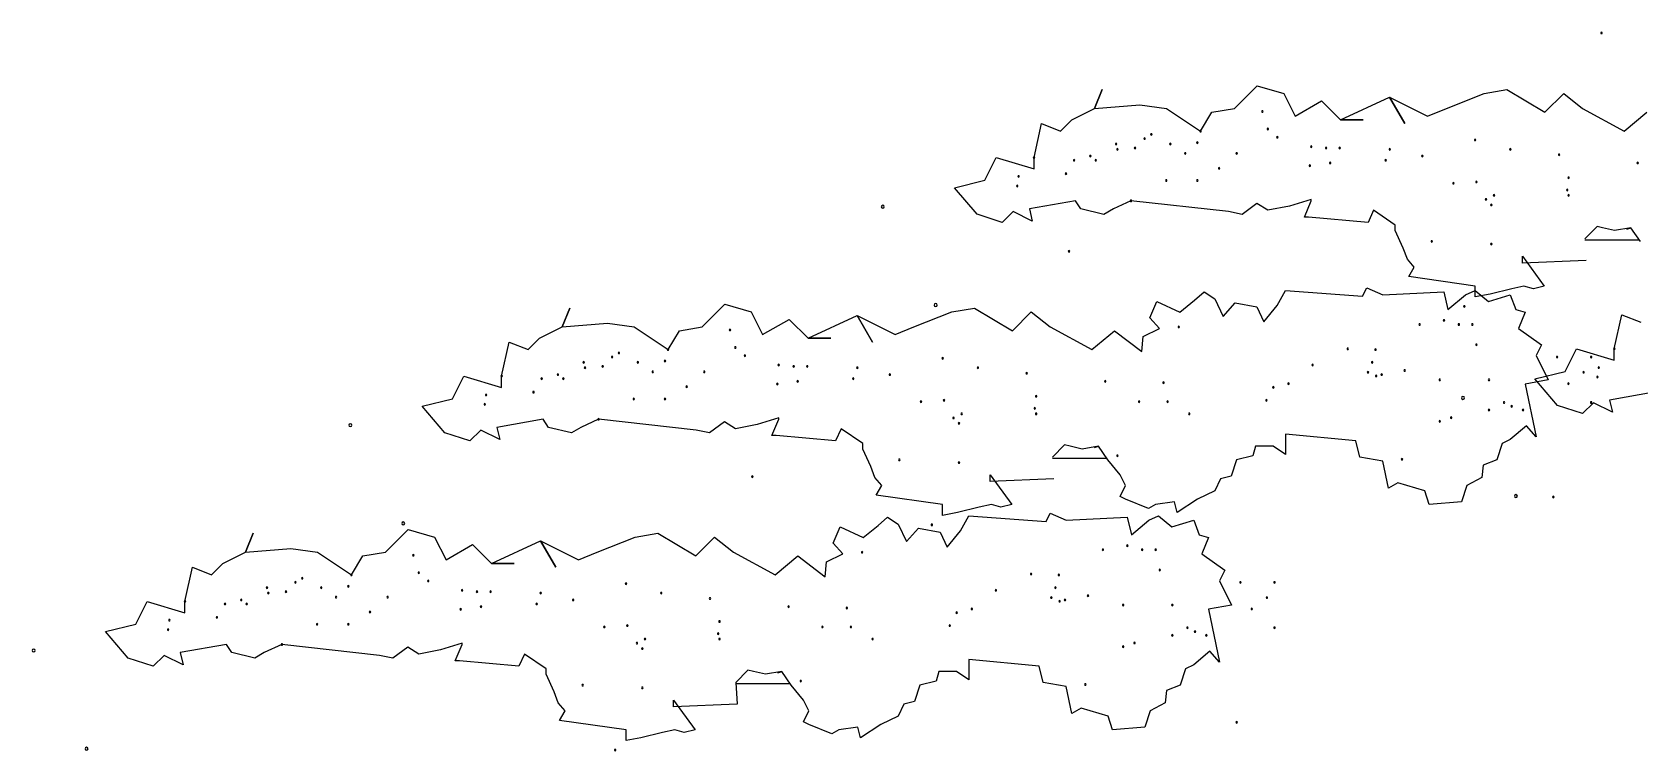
# Model space of a CAD drawing. Header units: millimetres. Extents: x 291.3 to 302.1, y 144 to 146.4.
# Drawn here: x 291.33 to 296.74, y 143.99 to 146.42 of the extents above; entities that cross this region are included whole.
import ezdxf

# ---------------------------------------------------------------- set-up
doc = ezdxf.new("R2010")
doc.units = ezdxf.units.MM

msp = doc.modelspace()

# ---------------------------------------------------------------- linework, layer by layer
for p, q in [((294.908, 146.1594), (294.9334, 146.2231)), ((294.9334, 146.2231), (294.908, 146.1594)), ((295.3795, 146.1594), (295.4559, 146.2358)), ((295.4559, 146.2358), (295.5451, 146.2103)), ((296.2205, 146.2103), (296.297, 146.2231)), ((296.297, 146.2231), (296.4244, 146.1467)), ((294.908, 146.1594), (295.0609, 146.1721)), ((295.0609, 146.1721), (295.1501, 146.1594)), ((295.5451, 146.2103), (295.5833, 146.1339)), ((295.5833, 146.1339), (295.6725, 146.1849)), ((295.6725, 146.1849), (295.7363, 146.1212)), ((295.7363, 146.1212), (295.9019, 146.1976)), ((295.9019, 146.1976), (295.9529, 146.1084)), ((295.9529, 146.1084), (295.9019, 146.1976)), ((295.9019, 146.1976), (296.0294, 146.1339)), ((296.0931, 146.1594), (296.2205, 146.2103)), ((296.4244, 146.1467), (296.4881, 146.2103)), ((296.4881, 146.2103), (296.5518, 146.1594)), ((294.7933, 146.083), (294.8315, 146.1212)), ((294.8315, 146.1212), (294.908, 146.1594)), ((295.1501, 146.1594), (295.2648, 146.083)), ((295.2648, 146.083), (295.303, 146.1467)), ((295.303, 146.1467), (295.3795, 146.1594)), ((295.7363, 146.1212), (295.8127, 146.1212)), ((295.8127, 146.1212), (295.7363, 146.1212)), ((296.0294, 146.1339), (296.0931, 146.1594)), ((296.5518, 146.1594), (296.692, 146.083)), ((296.692, 146.083), (296.7685, 146.1467)), ((294.7041, 145.9938), (294.7296, 146.1084)), ((294.7296, 146.1084), (294.7933, 146.083)), ((294.5384, 145.9174), (294.5766, 145.9938)), ((294.5766, 145.9938), (294.7041, 145.9556)), ((294.7041, 145.9556), (294.7041, 145.9938)), ((294.4365, 145.8919), (294.5384, 145.9174)), ((294.5129, 145.8027), (294.4365, 145.8919)), ((294.8435, 145.8482), (294.6884, 145.8209)), ((294.8618, 145.8209), (294.8435, 145.8482)), ((295.0306, 145.8482), (294.9713, 145.8209)), ((295.3592, 145.8117), (295.0306, 145.8482)), ((295.6376, 145.8528), (295.5646, 145.83)), ((295.6148, 145.7935), (295.6376, 145.8482)), ((295.6376, 145.8482), (295.6376, 145.8528)), ((294.5971, 145.7752), (294.5129, 145.8027)), ((294.6336, 145.8117), (294.5971, 145.7752)), ((294.6975, 145.7798), (294.6336, 145.8117)), ((294.6884, 145.8209), (294.6975, 145.7798)), ((294.9394, 145.8026), (294.8618, 145.8209)), ((294.9713, 145.8209), (294.9394, 145.8026)), ((295.4048, 145.8026), (295.3592, 145.8117)), ((295.455, 145.8391), (295.4048, 145.8026)), ((295.4915, 145.8163), (295.455, 145.8391)), ((295.5646, 145.83), (295.4915, 145.8163)), ((295.6284, 145.7935), (295.6148, 145.7935)), ((295.8292, 145.7752), (295.6284, 145.7935)), ((295.8475, 145.8163), (295.8292, 145.7752)), ((295.9205, 145.7661), (295.8475, 145.8163)), ((295.9205, 145.7479), (295.9205, 145.7661)), ((295.9479, 145.6886), (295.9205, 145.7479)), ((296.6005, 145.7616), (296.5594, 145.7205)), ((296.6187, 145.757), (296.6005, 145.7616)), ((296.6598, 145.7479), (296.6187, 145.757)), ((296.7146, 145.757), (296.6598, 145.7479)), ((296.7146, 145.757), (296.7009, 145.7524)), ((296.7009, 145.7524), (296.7146, 145.757)), ((296.7465, 145.7114), (296.7146, 145.757)), ((295.9616, 145.6521), (295.9479, 145.6886)), ((296.5596, 145.7167), (296.7428, 145.7167)), ((295.9844, 145.6247), (295.9616, 145.6521)), ((295.9661, 145.5928), (295.9844, 145.6247)), ((296.3495, 145.6384), (296.3495, 145.6612)), ((296.3495, 145.6612), (296.4225, 145.5608)), ((296.564, 145.6475), (296.3495, 145.6384)), ((296.1898, 145.5608), (295.9661, 145.5928)), ((295.245, 145.5136), (295.277, 145.541)), ((295.277, 145.541), (295.3135, 145.5182)), ((295.3135, 145.5182), (295.3409, 145.4589)), ((295.5234, 145.4954), (295.5508, 145.5456)), ((295.5508, 145.5456), (295.8109, 145.5273)), ((295.8109, 145.5273), (295.8246, 145.5547)), ((295.8246, 145.5547), (295.8794, 145.5319)), ((295.8794, 145.5319), (296.0847, 145.541)), ((296.0847, 145.541), (296.0984, 145.4817)), ((296.0984, 145.4817), (296.1577, 145.5319)), ((296.1577, 145.5319), (296.1897, 145.5456)), ((296.1897, 145.5456), (296.2353, 145.5091)), ((296.1898, 145.5243), (296.1898, 145.5608)), ((296.24, 145.5335), (296.1898, 145.5243)), ((296.2353, 145.5091), (296.3083, 145.5319)), ((296.313, 145.5517), (296.24, 145.5335)), ((296.3083, 145.5319), (296.3266, 145.4817)), ((296.354, 145.5608), (296.313, 145.5517)), ((296.386, 145.5517), (296.354, 145.5608)), ((296.4225, 145.5608), (296.386, 145.5517)), ((293.1144, 145.4234), (293.1399, 145.487)), ((293.1399, 145.487), (293.1144, 145.4234)), ((293.5859, 145.4234), (293.6624, 145.4998)), ((293.6624, 145.4998), (293.7516, 145.4743)), ((293.7516, 145.4743), (293.7898, 145.3979)), ((293.9427, 145.3851), (294.1084, 145.4616)), ((294.1084, 145.4616), (294.1594, 145.3724)), ((294.1594, 145.3724), (294.1084, 145.4616)), ((294.1084, 145.4616), (294.2358, 145.3979)), ((294.2995, 145.4234), (294.427, 145.4743)), ((294.427, 145.4743), (294.5034, 145.487)), ((294.5034, 145.487), (294.6309, 145.4106)), ((294.6309, 145.4106), (294.6946, 145.4743)), ((294.6946, 145.4743), (294.7583, 145.4234)), ((295.0944, 145.4543), (295.1173, 145.5091)), ((295.1173, 145.5091), (295.1948, 145.4726)), ((295.1948, 145.4726), (295.245, 145.5136)), ((295.3409, 145.4589), (295.3819, 145.5045)), ((295.3819, 145.5045), (295.455, 145.4908)), ((295.455, 145.4908), (295.4778, 145.4406)), ((295.4778, 145.4406), (295.5234, 145.4954)), ((296.3266, 145.4817), (296.3585, 145.4726)), ((296.3585, 145.4726), (296.3357, 145.4178)), ((296.6585, 145.3498), (296.684, 145.4644)), ((296.684, 145.4644), (296.7477, 145.4389)), ((293.038, 145.3851), (293.1144, 145.4234)), ((293.1144, 145.4234), (293.2673, 145.4361)), ((293.2673, 145.4361), (293.3565, 145.4234)), ((293.3565, 145.4234), (293.4712, 145.3469)), ((293.4712, 145.3469), (293.5095, 145.4106)), ((293.5095, 145.4106), (293.5859, 145.4234)), ((293.7898, 145.3979), (293.879, 145.4488)), ((293.879, 145.4488), (293.9427, 145.3851)), ((294.2358, 145.3979), (294.2995, 145.4234)), ((294.7583, 145.4234), (294.8985, 145.3469)), ((294.8985, 145.3469), (294.9749, 145.4106)), ((294.9749, 145.4106), (295.0671, 145.3403)), ((295.0716, 145.3905), (295.1264, 145.4178)), ((295.1264, 145.4178), (295.0944, 145.4543)), ((296.3357, 145.4178), (296.4133, 145.3631)), ((292.9105, 145.2578), (292.936, 145.3724)), ((292.936, 145.3724), (292.9997, 145.3469)), ((292.9997, 145.3469), (293.038, 145.3851)), ((293.9427, 145.3851), (294.0192, 145.3851)), ((294.0192, 145.3851), (293.9427, 145.3851)), ((295.0671, 145.3403), (295.0716, 145.3905)), ((296.4133, 145.3631), (296.395, 145.3266)), ((296.395, 145.3266), (296.4361, 145.2445)), ((296.4929, 145.2733), (296.5311, 145.3498)), ((296.5311, 145.3498), (296.6585, 145.3115)), ((296.6585, 145.3115), (296.6585, 145.3498)), ((292.7449, 145.1813), (292.7831, 145.2578)), ((292.7831, 145.2578), (292.9105, 145.2195)), ((292.9105, 145.2195), (292.9105, 145.2578)), ((296.4361, 145.2445), (296.3585, 145.2308)), ((296.3909, 145.2479), (296.4929, 145.2733)), ((296.4674, 145.1587), (296.3909, 145.2479)), ((296.3585, 145.2308), (296.395, 145.0529)), ((296.798, 145.2042), (296.6428, 145.1768)), ((292.6429, 145.1559), (292.7449, 145.1813)), ((292.7194, 145.0667), (292.6429, 145.1559)), ((296.5516, 145.1312), (296.4674, 145.1587)), ((296.5881, 145.1677), (296.5516, 145.1312)), ((296.652, 145.1358), (296.5881, 145.1677)), ((296.6428, 145.1768), (296.652, 145.1358)), ((293.05, 145.1122), (292.8948, 145.0848)), ((292.8948, 145.0848), (292.904, 145.0438)), ((293.0682, 145.0848), (293.05, 145.1122)), ((293.1458, 145.0666), (293.0682, 145.0848)), ((293.1778, 145.0848), (293.1458, 145.0666)), ((293.2371, 145.1122), (293.1778, 145.0848)), ((293.5657, 145.0757), (293.2371, 145.1122)), ((293.6615, 145.1031), (293.6113, 145.0666)), ((293.698, 145.0803), (293.6615, 145.1031)), ((293.771, 145.0939), (293.698, 145.0803)), ((293.844, 145.1168), (293.771, 145.0939)), ((293.8212, 145.0575), (293.844, 145.1122)), ((293.844, 145.1122), (293.844, 145.1168)), ((296.3631, 145.0894), (296.3083, 145.0438)), ((296.395, 145.0529), (296.3631, 145.0894)), ((292.8036, 145.0392), (292.7194, 145.0667)), ((292.8401, 145.0757), (292.8036, 145.0392)), ((292.904, 145.0438), (292.8401, 145.0757)), ((293.6113, 145.0666), (293.5657, 145.0757)), ((293.8349, 145.0575), (293.8212, 145.0575)), ((294.0357, 145.0392), (293.8349, 145.0575)), ((294.054, 145.0803), (294.0357, 145.0392)), ((294.127, 145.0301), (294.054, 145.0803)), ((294.127, 145.0118), (294.127, 145.0301)), ((295.7881, 145.0392), (295.5508, 145.062)), ((295.5508, 145.062), (295.5508, 144.9936)), ((295.8018, 144.9845), (295.7881, 145.0392)), ((296.281, 145.0301), (296.2627, 144.9753)), ((296.3083, 145.0438), (296.281, 145.0301)), ((294.1544, 144.9525), (294.127, 145.0118)), ((294.8069, 145.0255), (294.7659, 144.9845)), ((294.7661, 144.9806), (294.9493, 144.9806)), ((294.8252, 145.021), (294.8069, 145.0255)), ((294.8663, 145.0118), (294.8252, 145.021)), ((294.921, 145.021), (294.8663, 145.0118)), ((294.921, 145.021), (294.9073, 145.0164)), ((294.9073, 145.0164), (294.921, 145.021)), ((294.953, 144.9753), (294.921, 145.021)), ((294.994, 144.9252), (294.953, 144.9753)), ((295.3865, 144.9753), (295.3683, 144.9206)), ((295.4413, 144.989), (295.3865, 144.9753)), ((295.4504, 145.021), (295.4413, 144.989)), ((295.5097, 145.021), (295.4504, 145.021)), ((295.5508, 144.9936), (295.5097, 145.021)), ((295.8794, 144.9708), (295.8018, 144.9845)), ((296.2627, 144.9753), (296.2171, 144.9571)), ((294.1681, 144.916), (294.1544, 144.9525)), ((294.556, 144.9024), (294.556, 144.9252)), ((294.556, 144.9252), (294.629, 144.8248)), ((295.0123, 144.8887), (294.994, 144.9252)), ((295.3683, 144.9206), (295.3317, 144.9115)), ((295.8976, 144.8795), (295.8794, 144.9708)), ((296.2171, 144.9571), (296.2125, 144.916)), ((294.1909, 144.8887), (294.1681, 144.916)), ((294.1726, 144.8567), (294.1909, 144.8887)), ((294.7704, 144.9115), (294.556, 144.9024)), ((294.994, 144.8522), (295.0123, 144.8887)), ((295.3135, 144.8704), (295.2542, 144.8431)), ((295.3317, 144.9115), (295.3135, 144.8704)), ((295.9296, 144.8978), (295.8976, 144.8795)), ((296.0208, 144.8704), (295.9296, 144.8978)), ((296.0345, 144.8248), (296.0208, 144.8704)), ((296.1623, 144.8887), (296.1441, 144.8339)), ((296.2125, 144.916), (296.1623, 144.8887)), ((294.3962, 144.8248), (294.1726, 144.8567)), ((294.3962, 144.7883), (294.3962, 144.8248)), ((294.5194, 144.8157), (294.4464, 144.7974)), ((294.5605, 144.8248), (294.5194, 144.8157)), ((294.5925, 144.8157), (294.5605, 144.8248)), ((294.629, 144.8248), (294.5925, 144.8157)), ((295.0123, 144.8431), (294.994, 144.8522)), ((295.0899, 144.8111), (295.0123, 144.8431)), ((295.1127, 144.8248), (295.0899, 144.8111)), ((295.1766, 144.8339), (295.1127, 144.8248)), ((295.1857, 144.7974), (295.1766, 144.8339)), ((295.2542, 144.8431), (295.1857, 144.7974)), ((296.1441, 144.8339), (296.0345, 144.8248)), ((294.1784, 144.7544), (294.2103, 144.7818)), ((294.2103, 144.7818), (294.2468, 144.759)), ((294.2468, 144.759), (294.2742, 144.6997)), ((294.4464, 144.7974), (294.3962, 144.7883)), ((294.4568, 144.7362), (294.4841, 144.7863)), ((294.4841, 144.7863), (294.7443, 144.7681)), ((294.7443, 144.7681), (294.7579, 144.7955)), ((294.7579, 144.7955), (294.8127, 144.7726)), ((294.8127, 144.7726), (295.0181, 144.7818)), ((295.0181, 144.7818), (295.0318, 144.7225)), ((295.0318, 144.7225), (295.0911, 144.7726)), ((295.0911, 144.7726), (295.123, 144.7863)), ((295.123, 144.7863), (295.1687, 144.7498)), ((295.1687, 144.7498), (295.2417, 144.7726)), ((295.2417, 144.7726), (295.2599, 144.7225)), ((292.0733, 144.7278), (292.0478, 144.6641)), ((292.0478, 144.6641), (292.0733, 144.7278)), ((292.5193, 144.6641), (292.5957, 144.7406)), ((292.5957, 144.7406), (292.6849, 144.7151)), ((292.6849, 144.7151), (292.7232, 144.6386)), ((292.8761, 144.6259), (293.0417, 144.7023)), ((293.0417, 144.7023), (293.1692, 144.6386)), ((293.0927, 144.6132), (293.0417, 144.7023)), ((293.0417, 144.7023), (293.0927, 144.6132)), ((293.2329, 144.6641), (293.3603, 144.7151)), ((293.3603, 144.7151), (293.4368, 144.7278)), ((293.4368, 144.7278), (293.5642, 144.6514)), ((293.5642, 144.6514), (293.6279, 144.7151)), ((293.6279, 144.7151), (293.6916, 144.6641)), ((294.0278, 144.6951), (294.0506, 144.7498)), ((294.0506, 144.7498), (294.1282, 144.7133)), ((294.1282, 144.7133), (294.1784, 144.7544)), ((294.2742, 144.6997), (294.3153, 144.7453)), ((294.3153, 144.7453), (294.3883, 144.7316)), ((294.3883, 144.7316), (294.4111, 144.6814)), ((294.4111, 144.6814), (294.4568, 144.7362)), ((295.2599, 144.7225), (295.2919, 144.7133)), ((295.2919, 144.7133), (295.2691, 144.6586)), ((291.9713, 144.6259), (292.0478, 144.6641)), ((292.0478, 144.6641), (292.2007, 144.6769)), ((292.2007, 144.6769), (292.2899, 144.6641)), ((292.2899, 144.6641), (292.4046, 144.5877)), ((292.4046, 144.5877), (292.4428, 144.6514)), ((292.4428, 144.6514), (292.5193, 144.6641)), ((292.7232, 144.6386), (292.8124, 144.6896)), ((292.8124, 144.6896), (292.8761, 144.6259)), ((293.1692, 144.6386), (293.2329, 144.6641)), ((293.6916, 144.6641), (293.8318, 144.5877)), ((293.8318, 144.5877), (293.9083, 144.6514)), ((293.9083, 144.6514), (294.0004, 144.5811)), ((294.005, 144.6312), (294.0597, 144.6586)), ((294.0597, 144.6586), (294.0278, 144.6951)), ((295.2691, 144.6586), (295.3466, 144.6039)), ((291.8439, 144.4985), (291.8694, 144.6132)), ((291.8694, 144.6132), (291.9331, 144.5877)), ((291.9331, 144.5877), (291.9713, 144.6259)), ((292.9525, 144.6259), (292.8761, 144.6259)), ((292.8761, 144.6259), (292.9525, 144.6259)), ((294.0004, 144.5811), (294.005, 144.6312)), ((295.3466, 144.6039), (295.3284, 144.5674)), ((295.3284, 144.5674), (295.3695, 144.4853)), ((291.6782, 144.4221), (291.7164, 144.4985)), ((291.7164, 144.4985), (291.8439, 144.4603)), ((291.8439, 144.4603), (291.8439, 144.4985)), ((295.3695, 144.4853), (295.2919, 144.4716)), ((295.2919, 144.4716), (295.3284, 144.2937)), ((291.5763, 144.3966), (291.6782, 144.4221)), ((291.6527, 144.3075), (291.5763, 144.3966)), ((291.9833, 144.353), (291.8282, 144.3256)), ((291.8282, 144.3256), (291.8373, 144.2845)), ((292.0016, 144.3256), (291.9833, 144.353)), ((292.0792, 144.3073), (292.0016, 144.3256)), ((292.1111, 144.3256), (292.0792, 144.3073)), ((292.1704, 144.353), (292.1111, 144.3256)), ((292.499, 144.3165), (292.1704, 144.353)), ((292.5948, 144.3438), (292.5446, 144.3073)), ((292.6314, 144.321), (292.5948, 144.3438)), ((292.7044, 144.3347), (292.6314, 144.321)), ((292.7774, 144.3575), (292.7044, 144.3347)), ((292.7546, 144.2982), (292.7774, 144.353)), ((292.7774, 144.353), (292.7774, 144.3575)), ((295.2964, 144.3302), (295.2417, 144.2845)), ((295.3284, 144.2937), (295.2964, 144.3302)), ((291.7369, 144.28), (291.6527, 144.3075)), ((291.7734, 144.3165), (291.7369, 144.28)), ((291.8373, 144.2845), (291.7734, 144.3165)), ((292.5446, 144.3073), (292.499, 144.3165)), ((292.7683, 144.2982), (292.7546, 144.2982)), ((292.969, 144.28), (292.7683, 144.2982)), ((292.9873, 144.321), (292.969, 144.28)), ((293.0603, 144.2709), (292.9873, 144.321)), ((293.0603, 144.2526), (293.0603, 144.2709)), ((294.4841, 144.3028), (294.4841, 144.2344)), ((294.7214, 144.28), (294.4841, 144.3028)), ((294.7351, 144.2252), (294.7214, 144.28)), ((295.2143, 144.2709), (295.196, 144.2161)), ((295.2417, 144.2845), (295.2143, 144.2709)), ((293.0877, 144.1933), (293.0603, 144.2526)), ((293.7403, 144.2663), (293.6992, 144.2252)), ((293.6992, 144.2252), (293.7038, 144.1522)), ((293.6994, 144.2214), (293.8826, 144.2214)), ((293.7585, 144.2617), (293.7403, 144.2663)), ((293.7996, 144.2526), (293.7585, 144.2617)), ((293.8544, 144.2617), (293.7996, 144.2526)), ((293.8407, 144.2572), (293.8544, 144.2617)), ((293.8544, 144.2617), (293.8407, 144.2572)), ((293.8863, 144.2161), (293.8544, 144.2617)), ((293.9274, 144.1659), (293.8863, 144.2161)), ((294.3198, 144.2161), (294.3016, 144.1614)), ((294.3746, 144.2298), (294.3198, 144.2161)), ((294.3837, 144.2617), (294.3746, 144.2298)), ((294.4431, 144.2617), (294.3837, 144.2617)), ((294.4841, 144.2344), (294.4431, 144.2617)), ((294.8127, 144.2115), (294.7351, 144.2252)), ((295.196, 144.2161), (295.1504, 144.1979)), ((293.1014, 144.1568), (293.0877, 144.1933)), ((293.4893, 144.1659), (293.5623, 144.0656)), ((293.4893, 144.1431), (293.4893, 144.1659)), ((293.9456, 144.1294), (293.9274, 144.1659)), ((294.3016, 144.1614), (294.2651, 144.1522)), ((294.831, 144.1203), (294.8127, 144.2115)), ((295.1504, 144.1979), (295.1458, 144.1568)), ((293.1242, 144.1294), (293.1014, 144.1568)), ((293.106, 144.0975), (293.1242, 144.1294)), ((293.7038, 144.1522), (293.4893, 144.1431)), ((293.9274, 144.0929), (293.9456, 144.1294)), ((294.2468, 144.1112), (294.1875, 144.0838)), ((294.2651, 144.1522), (294.2468, 144.1112)), ((294.8629, 144.1386), (294.831, 144.1203)), ((294.9542, 144.1112), (294.8629, 144.1386)), ((294.9679, 144.0656), (294.9542, 144.1112)), ((295.0956, 144.1294), (295.0774, 144.0747)), ((295.1458, 144.1568), (295.0956, 144.1294)), ((293.3296, 144.0656), (293.106, 144.0975)), ((293.3296, 144.0291), (293.3296, 144.0656)), ((293.4528, 144.0564), (293.3798, 144.0382)), ((293.4939, 144.0656), (293.4528, 144.0564)), ((293.5258, 144.0564), (293.4939, 144.0656)), ((293.5623, 144.0656), (293.5258, 144.0564)), ((293.9456, 144.0838), (293.9274, 144.0929)), ((294.0232, 144.0519), (293.9456, 144.0838)), ((294.046, 144.0656), (294.0232, 144.0519)), ((294.1099, 144.0747), (294.046, 144.0656)), ((294.1191, 144.0382), (294.1099, 144.0747)), ((294.1875, 144.0838), (294.1191, 144.0382)), ((295.0774, 144.0747), (294.9679, 144.0656)), ((293.3798, 144.0382), (293.3296, 144.0291))]:
    msp.add_line(p, q)
for centre, radius, start, end in [((296.6155, 146.4142), 0.0025, 0, 180), ((296.6155, 146.4142), 0.0025, 180, 0), ((295.4733, 146.1493), 0.0025, 0, 180), ((295.4733, 146.1493), 0.0025, 180, 0), ((295.0763, 146.0581), 0.0025, 0, 180), ((295.0763, 146.0581), 0.0025, 180, 0), ((295.0991, 146.0718), 0.0025, 0, 180), ((295.0991, 146.0718), 0.0025, 180, 0), ((295.2648, 146.083), 0.0025, 0, 180), ((295.2648, 146.083), 0.0025, 180, 0), ((295.4915, 146.09), 0.0025, 0, 180), ((295.4915, 146.09), 0.0025, 180, 0), ((295.5235, 146.0626), 0.0025, 0, 180), ((295.5235, 146.0626), 0.0025, 180, 0), ((296.1898, 146.0535), 0.0025, 0, 180), ((294.9804, 146.0398), 0.0025, 0, 180), ((294.9804, 146.0398), 0.0025, 180, 0), ((294.985, 146.0216), 0.0025, 0, 180), ((294.985, 146.0216), 0.0025, 180, 0), ((295.0443, 146.0261), 0.0025, 0, 180), ((295.0443, 146.0261), 0.0025, 180, 0), ((295.163, 146.0398), 0.0025, 0, 180), ((295.163, 146.0398), 0.0025, 180, 0), ((295.2132, 146.0079), 0.0025, 0, 180), ((295.2132, 146.0079), 0.0025, 180, 0), ((295.2542, 146.0444), 0.0025, 0, 180), ((295.2542, 146.0444), 0.0025, 180, 0), ((295.3866, 146.0079), 0.0025, 0, 180), ((295.3866, 146.0079), 0.0025, 180, 0), ((295.6376, 146.0307), 0.0025, 0, 180), ((295.6376, 146.0307), 0.0025, 180, 0), ((295.6878, 146.0261), 0.0025, 0, 180), ((295.6878, 146.0261), 0.0025, 180, 0), ((295.7334, 146.0261), 0.0025, 0, 180), ((295.7334, 146.0261), 0.0025, 180, 0), ((295.9023, 146.0216), 0.0025, 0, 180), ((295.9023, 146.0216), 0.0025, 180, 0), ((296.1898, 146.0535), 0.0025, 180, 0), ((296.3084, 146.0216), 0.0025, 0, 180), ((296.3084, 146.0216), 0.0025, 180, 0), ((296.4727, 146.0033), 0.0025, 0, 180), ((296.4727, 146.0033), 0.0025, 180, 0), ((294.7041, 145.9938), 0.0025, 0, 180), ((294.7041, 145.9938), 0.0025, 180, 0), ((294.839, 145.9851), 0.0025, 0, 180), ((294.839, 145.9851), 0.0025, 180, 0), ((294.8937, 145.9988), 0.0025, 0, 180), ((294.8937, 145.9988), 0.0025, 180, 0), ((294.912, 145.9851), 0.0025, 0, 180), ((294.912, 145.9851), 0.0025, 180, 0), ((295.3273, 145.9577), 0.0025, 0, 180), ((295.3273, 145.9577), 0.0025, 180, 0), ((295.633, 145.9668), 0.0025, 0, 180), ((295.633, 145.9668), 0.0025, 180, 0), ((295.7015, 145.976), 0.0025, 0, 180), ((295.7015, 145.976), 0.0025, 180, 0), ((295.8886, 145.9851), 0.0025, 0, 180), ((295.8886, 145.9851), 0.0025, 180, 0), ((296.0118, 145.9988), 0.0025, 0, 180), ((296.0118, 145.9988), 0.0025, 180, 0), ((296.7374, 145.976), 0.0025, 0, 180), ((296.7374, 145.976), 0.0025, 180, 0), ((294.6473, 145.8984), 0.0025, 0, 180), ((294.6473, 145.8984), 0.0025, 180, 0), ((294.6519, 145.9303), 0.0025, 0, 180), ((294.6519, 145.9303), 0.0025, 180, 0), ((294.8116, 145.9395), 0.0025, 0, 180), ((294.8116, 145.9395), 0.0025, 180, 0), ((295.1493, 145.9167), 0.0025, 0, 180), ((295.1493, 145.9167), 0.0025, 180, 0), ((295.2542, 145.9167), 0.0025, 0, 180), ((295.2542, 145.9167), 0.0025, 180, 0), ((296.1167, 145.9075), 0.0025, 0, 180), ((296.1167, 145.9075), 0.0025, 180, 0), ((296.1943, 145.9121), 0.0025, 0, 180), ((296.1943, 145.9121), 0.0025, 180, 0), ((296.5046, 145.9258), 0.0025, 0, 180), ((296.5046, 145.9258), 0.0025, 180, 0), ((295.0306, 145.8482), 0.0025, 0, 180), ((295.0306, 145.8482), 0.0025, 180, 0), ((296.2263, 145.8528), 0.0025, 0, 180), ((296.2263, 145.8528), 0.0025, 180, 0), ((296.2536, 145.8665), 0.0025, 0, 180), ((296.2536, 145.8665), 0.0025, 180, 0), ((296.5001, 145.8847), 0.0025, 0, 180), ((296.5001, 145.8847), 0.0025, 180, 0), ((296.5046, 145.8665), 0.0025, 0, 180), ((296.5046, 145.8665), 0.0025, 180, 0), ((294.1943, 145.8282), 0.005, 0, 180), ((294.1943, 145.8282), 0.005, 180, 0), ((296.2445, 145.8345), 0.0025, 0, 180), ((296.2445, 145.8345), 0.0025, 180, 0), ((294.822, 145.6781), 0.0025, 0, 180), ((294.822, 145.6781), 0.0025, 180, 0), ((296.0437, 145.7114), 0.0025, 0, 180), ((296.0437, 145.7114), 0.0025, 180, 0), ((296.2445, 145.7023), 0.0025, 0, 180), ((296.2445, 145.7023), 0.0025, 180, 0), ((294.3727, 145.497), 0.005, 0, 180), ((294.3727, 145.497), 0.005, 180, 0), ((296.1532, 145.4924), 0.0025, 0, 180), ((296.1532, 145.4924), 0.0025, 180, 0), ((293.6798, 145.4133), 0.0025, 0, 180), ((293.6798, 145.4133), 0.0025, 180, 0), ((295.1916, 145.4234), 0.0025, 0, 180), ((295.1916, 145.4234), 0.0025, 180, 0), ((296.0026, 145.4315), 0.0025, 0, 180), ((296.0026, 145.4315), 0.0025, 180, 0), ((296.0847, 145.4452), 0.0025, 0, 180), ((296.0847, 145.4452), 0.0025, 180, 0), ((296.1349, 145.4315), 0.0025, 0, 180), ((296.1349, 145.4315), 0.0025, 180, 0), ((296.1806, 145.4315), 0.0025, 0, 180), ((296.1806, 145.4315), 0.0025, 180, 0), ((293.698, 145.354), 0.0025, 0, 180), ((293.698, 145.354), 0.0025, 180, 0), ((295.7607, 145.3494), 0.0025, 0, 180), ((296.1942, 145.3631), 0.0025, 0, 180), ((296.1942, 145.3631), 0.0025, 180, 0), ((296.6585, 145.3498), 0.0025, 0, 180), ((293.1869, 145.3038), 0.0025, 0, 180), ((293.1869, 145.3038), 0.0025, 180, 0), ((293.2827, 145.322), 0.0025, 0, 180), ((293.2827, 145.322), 0.0025, 180, 0), ((293.3056, 145.3357), 0.0025, 0, 180), ((293.3056, 145.3357), 0.0025, 180, 0), ((293.3694, 145.3038), 0.0025, 0, 180), ((293.3694, 145.3038), 0.0025, 180, 0), ((293.4607, 145.3084), 0.0025, 0, 180), ((293.4607, 145.3084), 0.0025, 180, 0), ((293.4712, 145.3469), 0.0025, 0, 180), ((293.4712, 145.3469), 0.0025, 180, 0), ((293.73, 145.3266), 0.0025, 0, 180), ((293.73, 145.3266), 0.0025, 180, 0), ((294.3962, 145.3175), 0.0025, 0, 180), ((294.3962, 145.3175), 0.0025, 180, 0), ((295.7607, 145.3494), 0.0025, 180, 0), ((295.8429, 145.3038), 0.0025, 0, 180), ((295.8429, 145.3038), 0.0025, 180, 0), ((295.8542, 145.3469), 0.0025, 0, 180), ((295.8542, 145.3469), 0.0025, 180, 0), ((296.4659, 145.3215), 0.0025, 0, 180), ((296.4659, 145.3215), 0.0025, 180, 0), ((296.5806, 145.3215), 0.0025, 0, 180), ((296.5806, 145.3215), 0.0025, 180, 0), ((296.6585, 145.3498), 0.0025, 180, 0), ((292.9105, 145.2578), 0.0025, 0, 180), ((292.9105, 145.2578), 0.0025, 180, 0), ((293.0454, 145.249), 0.0025, 0, 180), ((293.0454, 145.249), 0.0025, 180, 0), ((293.1002, 145.2627), 0.0025, 0, 180), ((293.1002, 145.2627), 0.0025, 180, 0), ((293.1184, 145.249), 0.0025, 0, 180), ((293.1184, 145.249), 0.0025, 180, 0), ((293.1915, 145.2855), 0.0025, 0, 180), ((293.1915, 145.2855), 0.0025, 180, 0), ((293.2508, 145.2901), 0.0025, 0, 180), ((293.2508, 145.2901), 0.0025, 180, 0), ((293.4196, 145.2719), 0.0025, 0, 180), ((293.4196, 145.2719), 0.0025, 180, 0), ((293.5931, 145.2719), 0.0025, 0, 180), ((293.5931, 145.2719), 0.0025, 180, 0), ((293.844, 145.2947), 0.0025, 0, 180), ((293.844, 145.2947), 0.0025, 180, 0), ((293.8942, 145.2901), 0.0025, 0, 180), ((293.8942, 145.2901), 0.0025, 180, 0), ((293.9399, 145.2901), 0.0025, 0, 180), ((293.9399, 145.2901), 0.0025, 180, 0), ((294.095, 145.249), 0.0025, 0, 180), ((294.095, 145.249), 0.0025, 180, 0), ((294.1087, 145.2855), 0.0025, 0, 180), ((294.1087, 145.2855), 0.0025, 180, 0), ((294.2183, 145.2627), 0.0025, 0, 180), ((294.2183, 145.2627), 0.0025, 180, 0), ((294.5149, 145.2855), 0.0025, 0, 180), ((294.5149, 145.2855), 0.0025, 180, 0), ((294.6792, 145.2673), 0.0025, 0, 180), ((294.6792, 145.2673), 0.0025, 180, 0), ((295.6421, 145.2947), 0.0025, 0, 180), ((295.6421, 145.2947), 0.0025, 180, 0), ((295.8287, 145.2705), 0.0025, 0, 180), ((295.8287, 145.2705), 0.0025, 180, 0), ((295.8565, 145.2582), 0.0025, 0, 180), ((295.8565, 145.2582), 0.0025, 180, 0), ((295.8748, 145.2627), 0.0025, 0, 180), ((295.8748, 145.2627), 0.0025, 180, 0), ((295.9524, 145.2764), 0.0025, 0, 180), ((295.9524, 145.2764), 0.0025, 180, 0), ((296.0708, 145.245), 0.0025, 0, 180), ((296.0708, 145.245), 0.0025, 180, 0), ((296.2365, 145.245), 0.0025, 0, 180), ((296.2365, 145.245), 0.0025, 180, 0), ((296.5551, 145.2705), 0.0025, 0, 180), ((296.5551, 145.2705), 0.0025, 180, 0), ((296.6018, 145.2544), 0.0025, 0, 180), ((296.6018, 145.2544), 0.0025, 180, 0), ((296.6063, 145.2863), 0.0025, 0, 180), ((296.6063, 145.2863), 0.0025, 180, 0), ((292.8583, 145.1943), 0.0025, 0, 180), ((292.8583, 145.1943), 0.0025, 180, 0), ((293.018, 145.2034), 0.0025, 0, 180), ((293.018, 145.2034), 0.0025, 180, 0), ((293.5337, 145.2217), 0.0025, 0, 180), ((293.5337, 145.2217), 0.0025, 180, 0), ((293.8395, 145.2308), 0.0025, 0, 180), ((293.8395, 145.2308), 0.0025, 180, 0), ((293.9079, 145.2399), 0.0025, 0, 180), ((293.9079, 145.2399), 0.0025, 180, 0), ((294.7111, 145.1897), 0.0025, 0, 180), ((294.7111, 145.1897), 0.0025, 180, 0), ((294.9438, 145.2399), 0.0025, 0, 180), ((294.9438, 145.2399), 0.0025, 180, 0), ((295.1401, 145.2354), 0.0025, 0, 180), ((295.1401, 145.2354), 0.0025, 180, 0), ((295.5101, 145.2195), 0.0025, 0, 180), ((295.5101, 145.2195), 0.0025, 180, 0), ((295.5611, 145.2323), 0.0025, 0, 180), ((295.5611, 145.2323), 0.0025, 180, 0), ((296.5041, 145.2323), 0.0025, 0, 180), ((296.5041, 145.2323), 0.0025, 180, 0), ((292.8538, 145.1624), 0.0025, 0, 180), ((292.8538, 145.1624), 0.0025, 180, 0), ((293.3557, 145.1806), 0.0025, 0, 180), ((293.3557, 145.1806), 0.0025, 180, 0), ((293.4607, 145.1806), 0.0025, 0, 180), ((293.4607, 145.1806), 0.0025, 180, 0), ((294.3232, 145.1715), 0.0025, 0, 180), ((294.3232, 145.1715), 0.0025, 180, 0), ((294.4008, 145.1761), 0.0025, 0, 180), ((294.4008, 145.1761), 0.0025, 180, 0), ((294.7065, 145.1487), 0.0025, 0, 180), ((294.7065, 145.1487), 0.0025, 180, 0), ((295.0579, 145.1715), 0.0025, 0, 180), ((295.0579, 145.1715), 0.0025, 180, 0), ((295.1538, 145.1715), 0.0025, 0, 180), ((295.1538, 145.1715), 0.0025, 180, 0), ((295.4869, 145.1761), 0.0025, 0, 180), ((295.4869, 145.1761), 0.0025, 180, 0), ((296.1488, 145.1842), 0.005, 0, 180), ((296.1488, 145.1842), 0.005, 180, 0), ((296.2365, 145.1431), 0.0025, 0, 180), ((296.2365, 145.1431), 0.0025, 180, 0), ((296.2875, 145.1686), 0.0025, 0, 180), ((296.2875, 145.1686), 0.0025, 180, 0), ((296.313, 145.1559), 0.0025, 0, 180), ((296.313, 145.1559), 0.0025, 180, 0), ((296.3512, 145.1431), 0.0025, 0, 180), ((296.3512, 145.1431), 0.0025, 180, 0), ((296.5806, 145.1686), 0.0025, 0, 180), ((296.5806, 145.1686), 0.0025, 180, 0), ((292.4008, 145.0922), 0.005, 0, 180), ((292.4008, 145.0922), 0.005, 180, 0), ((293.2371, 145.1122), 0.0025, 0, 180), ((293.2371, 145.1122), 0.0025, 180, 0), ((294.4327, 145.1168), 0.0025, 0, 180), ((294.4327, 145.1168), 0.0025, 180, 0), ((294.451, 145.0985), 0.0025, 0, 180), ((294.451, 145.0985), 0.0025, 180, 0), ((294.4601, 145.1304), 0.0025, 0, 180), ((294.4601, 145.1304), 0.0025, 180, 0), ((294.7111, 145.1304), 0.0025, 0, 180), ((294.7111, 145.1304), 0.0025, 180, 0), ((295.2268, 145.1304), 0.0025, 0, 180), ((295.2268, 145.1304), 0.0025, 180, 0), ((296.0708, 145.1049), 0.0025, 0, 180), ((296.0708, 145.1049), 0.0025, 180, 0), ((296.1091, 145.1176), 0.0025, 0, 180), ((296.1091, 145.1176), 0.0025, 180, 0), ((294.2502, 144.9753), 0.0025, 0, 180), ((294.2502, 144.9753), 0.0025, 180, 0), ((294.9849, 144.989), 0.0025, 0, 180), ((294.9849, 144.989), 0.0025, 180, 0), ((295.9434, 144.9775), 0.0025, 0, 180), ((295.9434, 144.9775), 0.0025, 180, 0), ((293.7553, 144.9189), 0.0025, 0, 180), ((293.7553, 144.9189), 0.0025, 180, 0), ((294.451, 144.9662), 0.0025, 0, 180), ((294.451, 144.9662), 0.0025, 180, 0), ((296.3272, 144.853), 0.005, 0, 180), ((296.3272, 144.853), 0.005, 180, 0), ((296.4531, 144.8501), 0.0025, 0, 180), ((296.4531, 144.8501), 0.0025, 180, 0), ((292.5792, 144.761), 0.005, 0, 180), ((292.5792, 144.761), 0.005, 180, 0), ((294.3597, 144.7564), 0.0025, 0, 180), ((294.3597, 144.7564), 0.0025, 180, 0), ((292.6131, 144.654), 0.0025, 0, 180), ((292.6131, 144.654), 0.0025, 180, 0), ((294.1249, 144.6641), 0.0025, 0, 180), ((294.1249, 144.6641), 0.0025, 180, 0), ((294.9359, 144.6723), 0.0025, 0, 180), ((294.9359, 144.6723), 0.0025, 180, 0), ((295.0181, 144.686), 0.0025, 0, 180), ((295.0181, 144.686), 0.0025, 180, 0), ((295.0683, 144.6723), 0.0025, 0, 180), ((295.0683, 144.6723), 0.0025, 180, 0), ((295.1139, 144.6723), 0.0025, 0, 180), ((295.1139, 144.6723), 0.0025, 180, 0), ((292.6314, 144.5947), 0.0025, 0, 180), ((292.6314, 144.5947), 0.0025, 180, 0), ((295.1276, 144.6039), 0.0025, 0, 180), ((295.1276, 144.6039), 0.0025, 180, 0), ((292.1202, 144.5446), 0.0025, 0, 180), ((292.1202, 144.5446), 0.0025, 180, 0), ((292.2161, 144.5628), 0.0025, 0, 180), ((292.2161, 144.5628), 0.0025, 180, 0), ((292.2389, 144.5765), 0.0025, 0, 180), ((292.2389, 144.5765), 0.0025, 180, 0), ((292.3028, 144.5446), 0.0025, 0, 180), ((292.3028, 144.5446), 0.0025, 180, 0), ((292.394, 144.5491), 0.0025, 0, 180), ((292.394, 144.5491), 0.0025, 180, 0), ((292.4046, 144.5877), 0.0025, 0, 180), ((292.4046, 144.5877), 0.0025, 180, 0), ((292.6633, 144.5674), 0.0025, 0, 180), ((292.6633, 144.5674), 0.0025, 180, 0), ((293.3296, 144.5582), 0.0025, 0, 180), ((293.3296, 144.5582), 0.0025, 180, 0), ((294.6941, 144.5902), 0.0025, 0, 180), ((294.6941, 144.5902), 0.0025, 180, 0), ((294.7762, 144.5446), 0.0025, 0, 180), ((294.7762, 144.5446), 0.0025, 180, 0), ((294.7875, 144.5877), 0.0025, 0, 180), ((294.7875, 144.5877), 0.0025, 180, 0), ((295.3992, 144.5622), 0.0025, 0, 180), ((295.3992, 144.5622), 0.0025, 180, 0), ((295.5139, 144.5622), 0.0025, 0, 180), ((295.5139, 144.5622), 0.0025, 180, 0), ((291.8439, 144.4985), 0.0025, 0, 180), ((291.8439, 144.4985), 0.0025, 180, 0), ((291.9788, 144.4898), 0.0025, 0, 180), ((291.9788, 144.4898), 0.0025, 180, 0), ((292.0335, 144.5035), 0.0025, 0, 180), ((292.0335, 144.5035), 0.0025, 180, 0), ((292.0518, 144.4898), 0.0025, 0, 180), ((292.0518, 144.4898), 0.0025, 180, 0), ((292.1248, 144.5263), 0.0025, 0, 180), ((292.1248, 144.5263), 0.0025, 180, 0), ((292.1841, 144.5309), 0.0025, 0, 180), ((292.1841, 144.5309), 0.0025, 180, 0), ((292.353, 144.5126), 0.0025, 0, 180), ((292.353, 144.5126), 0.0025, 180, 0), ((292.5264, 144.5126), 0.0025, 0, 180), ((292.5264, 144.5126), 0.0025, 180, 0), ((292.7774, 144.5354), 0.0025, 0, 180), ((292.7774, 144.5354), 0.0025, 180, 0), ((292.8276, 144.5309), 0.0025, 0, 180), ((292.8276, 144.5309), 0.0025, 180, 0), ((292.8732, 144.5309), 0.0025, 0, 180), ((292.8732, 144.5309), 0.0025, 180, 0), ((293.0284, 144.4898), 0.0025, 0, 180), ((293.0284, 144.4898), 0.0025, 180, 0), ((293.0421, 144.5263), 0.0025, 0, 180), ((293.0421, 144.5263), 0.0025, 180, 0), ((293.1516, 144.5035), 0.0025, 0, 180), ((293.1516, 144.5035), 0.0025, 180, 0), ((293.4482, 144.5263), 0.0025, 0, 180), ((293.4482, 144.5263), 0.0025, 180, 0), ((293.6125, 144.5081), 0.0025, 0, 180), ((293.6125, 144.5081), 0.0025, 180, 0), ((294.5754, 144.5354), 0.0025, 0, 180), ((294.5754, 144.5354), 0.0025, 180, 0), ((294.7621, 144.5113), 0.0025, 0, 180), ((294.7621, 144.5113), 0.0025, 180, 0), ((294.7899, 144.4989), 0.0025, 0, 180), ((294.7899, 144.4989), 0.0025, 180, 0), ((294.8081, 144.5035), 0.0025, 0, 180), ((294.8081, 144.5035), 0.0025, 180, 0), ((294.8857, 144.5172), 0.0025, 0, 180), ((294.8857, 144.5172), 0.0025, 180, 0), ((295.0042, 144.4858), 0.0025, 0, 180), ((295.0042, 144.4858), 0.0025, 180, 0), ((295.1698, 144.4858), 0.0025, 0, 180), ((295.1698, 144.4858), 0.0025, 180, 0), ((295.4884, 144.5113), 0.0025, 0, 180), ((295.4884, 144.5113), 0.0025, 180, 0), ((291.7917, 144.4351), 0.0025, 0, 180), ((291.7917, 144.4351), 0.0025, 180, 0), ((291.9514, 144.4442), 0.0025, 0, 180), ((291.9514, 144.4442), 0.0025, 180, 0), ((292.4671, 144.4624), 0.0025, 0, 180), ((292.4671, 144.4624), 0.0025, 180, 0), ((292.7728, 144.4716), 0.0025, 0, 180), ((292.7728, 144.4716), 0.0025, 180, 0), ((292.8413, 144.4807), 0.0025, 0, 180), ((292.8413, 144.4807), 0.0025, 180, 0), ((293.6444, 144.4305), 0.0025, 0, 180), ((293.8772, 144.4807), 0.0025, 0, 180), ((293.8772, 144.4807), 0.0025, 180, 0), ((294.0734, 144.4761), 0.0025, 0, 180), ((294.0734, 144.4761), 0.0025, 180, 0), ((294.4435, 144.4603), 0.0025, 0, 180), ((294.4435, 144.4603), 0.0025, 180, 0), ((294.4944, 144.473), 0.0025, 0, 180), ((294.4944, 144.473), 0.0025, 180, 0), ((295.4374, 144.473), 0.0025, 0, 180), ((295.4374, 144.473), 0.0025, 180, 0), ((291.7871, 144.4031), 0.0025, 0, 180), ((291.7871, 144.4031), 0.0025, 180, 0), ((292.2891, 144.4214), 0.0025, 0, 180), ((292.2891, 144.4214), 0.0025, 180, 0), ((292.394, 144.4214), 0.0025, 0, 180), ((292.394, 144.4214), 0.0025, 180, 0), ((293.2566, 144.4123), 0.0025, 0, 180), ((293.2566, 144.4123), 0.0025, 180, 0), ((293.3341, 144.4168), 0.0025, 0, 180), ((293.3341, 144.4168), 0.0025, 180, 0), ((293.6399, 144.3895), 0.0025, 0, 180), ((293.6399, 144.3895), 0.0025, 180, 0), ((293.6444, 144.4305), 0.0025, 180, 0), ((293.9913, 144.4123), 0.0025, 0, 180), ((293.9913, 144.4123), 0.0025, 180, 0), ((294.0871, 144.4123), 0.0025, 0, 180), ((294.0871, 144.4123), 0.0025, 180, 0), ((294.4202, 144.4168), 0.0025, 0, 180), ((294.4202, 144.4168), 0.0025, 180, 0), ((295.1698, 144.3839), 0.0025, 0, 180), ((295.1698, 144.3839), 0.0025, 180, 0), ((295.2208, 144.4094), 0.0025, 0, 180), ((295.2208, 144.4094), 0.0025, 180, 0), ((295.2463, 144.3966), 0.0025, 0, 180), ((295.2463, 144.3966), 0.0025, 180, 0), ((295.2845, 144.3839), 0.0025, 0, 180), ((295.2845, 144.3839), 0.0025, 180, 0), ((295.5139, 144.4094), 0.0025, 0, 180), ((295.5139, 144.4094), 0.0025, 180, 0), ((291.3342, 144.3329), 0.005, 0, 180), ((291.3342, 144.3329), 0.005, 180, 0), ((292.1704, 144.353), 0.0025, 0, 180), ((292.1704, 144.353), 0.0025, 180, 0), ((293.3661, 144.3575), 0.0025, 0, 180), ((293.3661, 144.3575), 0.0025, 180, 0), ((293.3843, 144.3393), 0.0025, 0, 180), ((293.3843, 144.3393), 0.0025, 180, 0), ((293.3935, 144.3712), 0.0025, 0, 180), ((293.3935, 144.3712), 0.0025, 180, 0), ((293.6444, 144.3712), 0.0025, 0, 180), ((293.6444, 144.3712), 0.0025, 180, 0), ((294.1601, 144.3712), 0.0025, 0, 180), ((294.1601, 144.3712), 0.0025, 180, 0), ((295.0042, 144.3457), 0.0025, 0, 180), ((295.0042, 144.3457), 0.0025, 180, 0), ((295.0424, 144.3584), 0.0025, 0, 180), ((295.0424, 144.3584), 0.0025, 180, 0), ((293.1835, 144.2161), 0.0025, 0, 180), ((293.1835, 144.2161), 0.0025, 180, 0), ((293.9183, 144.2298), 0.0025, 0, 180), ((293.9183, 144.2298), 0.0025, 180, 0), ((294.8767, 144.2183), 0.0025, 0, 180), ((294.8767, 144.2183), 0.0025, 180, 0), ((293.3843, 144.207), 0.0025, 0, 180), ((293.3843, 144.207), 0.0025, 180, 0), ((295.3865, 144.0909), 0.0025, 0, 180), ((295.3865, 144.0909), 0.0025, 180, 0), ((291.5126, 144.0017), 0.005, 0, 180), ((291.5126, 144.0017), 0.005, 180, 0), ((293.2931, 143.9971), 0.0025, 0, 180), ((293.2931, 143.9971), 0.0025, 180, 0)]:
    msp.add_arc(centre, radius, start, end)

doc.saveas('drawing.dxf')
